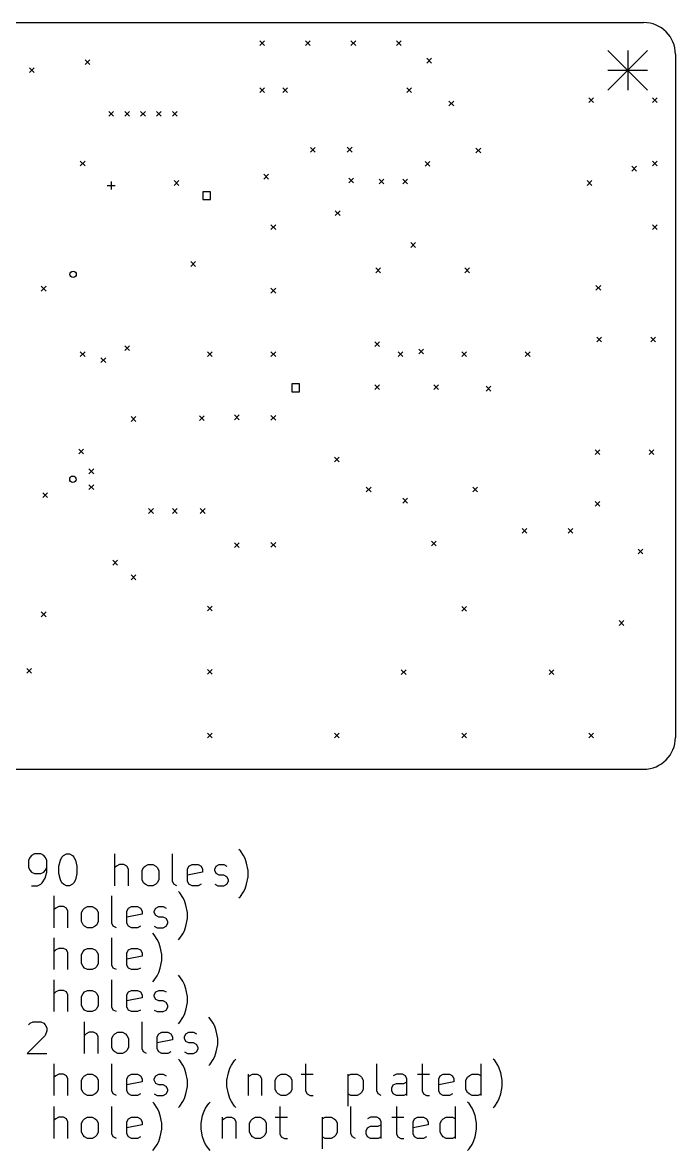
# Model space of a CAD drawing. Extents: x 108 to 189, y -150 to -79.
# Drawn here: x 147.9 to 189, y -150 to -79 of the extents above; entities that cross this region are included whole.
import ezdxf

# ---------------------------------------------------------------- set-up
doc = ezdxf.new("R2010")
doc.units = 0
doc.layers.add('BLACK', color=7, linetype='CONTINUOUS')

msp = doc.modelspace()

# ---------------------------------------------------------------- linework, layer by layer
at = {"layer": 'BLACK', "linetype": 'CONTINUOUS'}
for p, q in [((112, -79), (187, -79)), ((162.85, -80.15), (163.15, -80.45)), ((163.15, -80.15), (162.85, -80.45)), ((165.716667, -80.15), (166.016667, -80.45)), ((166.016667, -80.15), (165.716667, -80.45)), ((168.583333, -80.15), (168.883333, -80.45)), ((168.883333, -80.15), (168.583333, -80.45)), ((171.45, -80.15), (171.75, -80.45)), ((171.75, -80.15), (171.45, -80.45)), ((184.75, -80.75), (187.25, -83.25)), ((187.25, -80.75), (184.75, -83.25)), ((186, -80.75), (186, -83.25)), ((151.85, -81.35), (152.15, -81.65)), ((152.15, -81.35), (151.85, -81.65)), ((173.35, -81.25), (173.65, -81.55)), ((173.65, -81.25), (173.35, -81.55)), ((189, -81), (189, -124)), ((148.35, -81.85), (148.65, -82.15)), ((148.65, -81.85), (148.35, -82.15)), ((184.75, -82), (187.25, -82)), ((162.85, -83.1), (163.15, -83.4)), ((163.15, -83.1), (162.85, -83.4)), ((164.3, -83.1), (164.6, -83.4)), ((164.6, -83.1), (164.3, -83.4)), ((172.1, -83.1), (172.4, -83.4)), ((172.4, -83.1), (172.1, -83.4)), ((183.55, -83.728569), (183.85, -84.028569)), ((183.85, -83.728569), (183.55, -84.028569)), ((187.55, -83.728569), (187.85, -84.028569)), ((187.85, -83.728569), (187.55, -84.028569)), ((174.75, -83.95), (175.05, -84.25)), ((175.05, -83.95), (174.75, -84.25)), ((153.35, -84.6), (153.65, -84.9)), ((153.65, -84.6), (153.35, -84.9)), ((154.35, -84.6), (154.65, -84.9)), ((154.65, -84.6), (154.35, -84.9)), ((155.35, -84.6), (155.65, -84.9)), ((155.65, -84.6), (155.35, -84.9)), ((156.35, -84.6), (156.65, -84.9)), ((156.65, -84.6), (156.35, -84.9)), ((157.35, -84.6), (157.65, -84.9)), ((157.65, -84.6), (157.35, -84.9)), ((166.035375, -86.869361), (166.335375, -87.169361)), ((166.335375, -86.869361), (166.035375, -87.169361)), ((168.35, -86.85), (168.65, -87.15)), ((168.65, -86.85), (168.35, -87.15)), ((176.45, -86.9), (176.75, -87.2)), ((176.75, -86.9), (176.45, -87.2)), ((151.55, -87.728569), (151.85, -88.028569)), ((151.85, -87.728569), (151.55, -88.028569)), ((173.25, -87.75), (173.55, -88.05)), ((173.55, -87.75), (173.25, -88.05)), ((187.55, -87.728569), (187.85, -88.028569)), ((187.85, -87.728569), (187.55, -88.028569)), ((163.1, -88.55), (163.4, -88.85)), ((163.4, -88.55), (163.1, -88.85)), ((186.25, -88.05), (186.55, -88.35)), ((186.55, -88.05), (186.25, -88.35)), ((153.25, -89.25), (153.75, -89.25)), ((153.5, -89), (153.5, -89.5)), ((157.45, -88.95), (157.75, -89.25)), ((157.75, -88.95), (157.45, -89.25)), ((168.45, -88.8), (168.75, -89.1)), ((168.75, -88.8), (168.45, -89.1)), ((170.35, -88.85), (170.65, -89.15)), ((170.65, -88.85), (170.35, -89.15)), ((171.85, -88.85), (172.15, -89.15)), ((172.15, -88.85), (171.85, -89.15)), ((183.45, -88.95), (183.75, -89.25)), ((183.75, -88.95), (183.45, -89.25)), ((159.74749, -89.65251), (159.25251, -89.65251)), ((159.25251, -89.65251), (159.25251, -90.14749)), ((159.25251, -90.14749), (159.74749, -90.14749)), ((159.74749, -90.14749), (159.74749, -89.65251)), ((167.6, -90.85), (167.9, -91.15)), ((167.9, -90.85), (167.6, -91.15)), ((163.55, -91.728569), (163.85, -92.028569)), ((163.85, -91.728569), (163.55, -92.028569)), ((187.55, -91.728569), (187.85, -92.028569)), ((187.85, -91.728569), (187.55, -92.028569)), ((172.35, -92.85), (172.65, -93.15)), ((172.65, -92.85), (172.35, -93.15)), ((158.5, -94.05), (158.8, -94.35)), ((158.8, -94.05), (158.5, -94.35)), ((170.15, -94.45), (170.45, -94.75)), ((170.45, -94.45), (170.15, -94.75)), ((175.75, -94.45), (176.05, -94.75)), ((176.05, -94.45), (175.75, -94.75)), ((149.1, -95.6), (149.4, -95.9)), ((149.4, -95.6), (149.1, -95.9)), ((163.55, -95.728569), (163.85, -96.028569)), ((163.85, -95.728569), (163.55, -96.028569)), ((184, -95.55), (184.3, -95.85)), ((184.3, -95.55), (184, -95.85)), ((154.35, -99.35), (154.65, -99.65)), ((154.65, -99.35), (154.35, -99.65)), ((170.0875, -99.1), (170.3875, -99.4)), ((170.3875, -99.1), (170.0875, -99.4)), ((184.05, -98.8), (184.35, -99.1)), ((184.35, -98.8), (184.05, -99.1)), ((187.45, -98.8), (187.75, -99.1)), ((187.75, -98.8), (187.45, -99.1)), ((151.55, -99.728569), (151.85, -100.028569)), ((151.85, -99.728569), (151.55, -100.028569)), ((152.85, -100.1), (153.15, -100.4)), ((153.15, -100.1), (152.85, -100.4)), ((159.55, -99.728569), (159.85, -100.028569)), ((159.85, -99.728569), (159.55, -100.028569)), ((163.55, -99.728569), (163.85, -100.028569)), ((163.85, -99.728569), (163.55, -100.028569)), ((171.55, -99.728569), (171.85, -100.028569)), ((171.85, -99.728569), (171.55, -100.028569)), ((172.85, -99.55), (173.15, -99.85)), ((173.15, -99.55), (172.85, -99.85)), ((175.55, -99.728569), (175.85, -100.028569)), ((175.85, -99.728569), (175.55, -100.028569)), ((179.55, -99.728569), (179.85, -100.028569)), ((179.85, -99.728569), (179.55, -100.028569)), ((165.34749, -101.75251), (164.85251, -101.75251)), ((164.85251, -101.75251), (164.85251, -102.24749)), ((165.34749, -102.24749), (165.34749, -101.75251)), ((170.0875, -101.8), (170.3875, -102.1)), ((170.3875, -101.8), (170.0875, -102.1)), ((173.7875, -101.8), (174.0875, -102.1)), ((174.0875, -101.8), (173.7875, -102.1)), ((177.0875, -101.9), (177.3875, -102.2)), ((177.3875, -101.9), (177.0875, -102.2)), ((164.85251, -102.24749), (165.34749, -102.24749)), ((154.746067, -103.803807), (155.046067, -104.103807)), ((155.046067, -103.803807), (154.746067, -104.103807)), ((159.05, -103.75), (159.35, -104.05)), ((159.35, -103.75), (159.05, -104.05)), ((161.25, -103.7), (161.55, -104)), ((161.55, -103.7), (161.25, -104)), ((163.55, -103.728569), (163.85, -104.028569)), ((163.85, -103.728569), (163.55, -104.028569)), ((151.45, -105.85), (151.75, -106.15)), ((151.75, -105.85), (151.45, -106.15)), ((167.55, -106.35), (167.85, -106.65)), ((167.85, -106.35), (167.55, -106.65)), ((183.95, -105.9), (184.25, -106.2)), ((184.25, -105.9), (183.95, -106.2)), ((187.35, -105.9), (187.65, -106.2)), ((187.65, -105.9), (187.35, -106.2)), ((152.1, -107.1), (152.4, -107.4)), ((152.4, -107.1), (152.1, -107.4)), ((149.184892, -108.595943), (149.484892, -108.895943)), ((149.484892, -108.595943), (149.184892, -108.895943)), ((152.1, -108.1), (152.4, -108.4)), ((152.4, -108.1), (152.1, -108.4)), ((169.55, -108.25), (169.85, -108.55)), ((169.85, -108.25), (169.55, -108.55)), ((176.25, -108.25), (176.55, -108.55)), ((176.55, -108.25), (176.25, -108.55)), ((171.85, -108.95), (172.15, -109.25)), ((172.15, -108.95), (171.85, -109.25)), ((183.95, -109.15), (184.25, -109.45)), ((184.25, -109.15), (183.95, -109.45)), ((155.85, -109.6), (156.15, -109.9)), ((156.15, -109.6), (155.85, -109.9)), ((157.35, -109.6), (157.65, -109.9)), ((157.65, -109.6), (157.35, -109.9)), ((159.1, -109.6), (159.4, -109.9)), ((159.4, -109.6), (159.1, -109.9)), ((179.35, -110.85), (179.65, -111.15)), ((179.65, -110.85), (179.35, -111.15)), ((182.25, -110.85), (182.55, -111.15)), ((182.55, -110.85), (182.25, -111.15)), ((161.25, -111.75), (161.55, -112.05)), ((161.55, -111.75), (161.25, -112.05)), ((163.55, -111.728569), (163.85, -112.028569)), ((163.85, -111.728569), (163.55, -112.028569)), ((173.65, -111.65), (173.95, -111.95)), ((173.95, -111.65), (173.65, -111.95)), ((186.65, -112.15), (186.95, -112.45)), ((186.95, -112.15), (186.65, -112.45)), ((153.6, -112.85), (153.9, -113.15)), ((153.9, -112.85), (153.6, -113.15)), ((154.753766, -113.773013), (155.053766, -114.073013)), ((155.053766, -113.773013), (154.753766, -114.073013)), ((159.55, -115.728569), (159.85, -116.028569)), ((159.85, -115.728569), (159.55, -116.028569)), ((149.1, -116.1), (149.4, -116.4)), ((149.4, -116.1), (149.1, -116.4)), ((175.55, -115.75), (175.85, -116.05)), ((175.85, -115.75), (175.55, -116.05)), ((185.45, -116.65), (185.75, -116.95)), ((185.75, -116.65), (185.45, -116.95)), ((148.189864, -119.659064), (148.489864, -119.959064)), ((148.489864, -119.659064), (148.189864, -119.959064)), ((159.55, -119.728569), (159.85, -120.028569)), ((159.85, -119.728569), (159.55, -120.028569)), ((171.75, -119.75), (172.05, -120.05)), ((172.05, -119.75), (171.75, -120.05)), ((181.05, -119.75), (181.35, -120.05)), ((181.35, -119.75), (181.05, -120.05)), ((159.55, -123.728569), (159.85, -124.028569)), ((159.85, -123.728569), (159.55, -124.028569)), ((167.55, -123.728569), (167.85, -124.028569)), ((167.85, -123.728569), (167.55, -124.028569)), ((175.55, -123.728569), (175.85, -124.028569)), ((175.85, -123.728569), (175.55, -124.028569)), ((183.55, -123.728569), (183.85, -124.028569)), ((183.85, -123.728569), (183.55, -124.028569)), ((112, -126), (187, -126)), ((148.678009, -131.339838), (148.487533, -131.435076)), ((149.058962, -131.339838), (148.678009, -131.339838)), ((149.249438, -131.435076), (149.058962, -131.339838)), ((150.487533, -131.435076), (150.678009, -131.339838)), ((150.678009, -131.339838), (150.868486, -131.339838)), ((150.868486, -131.339838), (151.058962, -131.435076)), ((153.725629, -133.339838), (153.725629, -131.339838)), ((157.344677, -133.054123), (157.344677, -131.339838)), ((161.630392, -131.149361), (161.535154, -131.054123)), ((161.820868, -131.435076), (161.630392, -131.149361)), ((148.392295, -131.530314), (148.297057, -131.72079)), ((148.297057, -131.72079), (148.297057, -132.19698)), ((148.487533, -131.435076), (148.392295, -131.530314)), ((149.344676, -131.530314), (149.249438, -131.435076)), ((149.439914, -131.72079), (149.344676, -131.530314)), ((149.439914, -132.482695), (149.439914, -131.72079)), ((150.201819, -132.101742), (150.297057, -131.72079)), ((150.297057, -131.72079), (150.392295, -131.530314)), ((150.392295, -131.530314), (150.487533, -131.435076)), ((151.058962, -131.435076), (151.1542, -131.530314)), ((151.1542, -131.530314), (151.249438, -131.72079)), ((151.249438, -131.72079), (151.344676, -132.101742)), ((154.011343, -132.006504), (153.820867, -132.101742)), ((154.297058, -132.006504), (154.011343, -132.006504)), ((154.487534, -132.101742), (154.297058, -132.006504)), ((155.630391, -132.101742), (155.820867, -132.006504)), ((155.820867, -132.006504), (156.106582, -132.006504)), ((156.106582, -132.006504), (156.297058, -132.101742)), ((158.392296, -132.101742), (158.582772, -132.006504)), ((158.582772, -132.006504), (158.963725, -132.006504)), ((158.963725, -132.006504), (159.154201, -132.101742)), ((160.106582, -132.101742), (160.297058, -132.006504)), ((160.297058, -132.006504), (160.582772, -132.006504)), ((160.582772, -132.006504), (160.773249, -132.101742)), ((161.916106, -131.625552), (161.820868, -131.435076)), ((162.011344, -131.911266), (161.916106, -131.625552)), ((162.106582, -132.387457), (162.011344, -131.911266)), ((148.297057, -132.19698), (148.392295, -132.387457)), ((148.392295, -132.387457), (148.487533, -132.482695)), ((148.487533, -132.482695), (148.678009, -132.577933)), ((148.678009, -132.577933), (149.058962, -132.577933)), ((149.058962, -132.577933), (149.249438, -132.482695)), ((149.249438, -132.482695), (149.344676, -132.387457)), ((149.344676, -132.387457), (149.439914, -132.19698)), ((149.344676, -132.863647), (149.439914, -132.482695)), ((150.201819, -132.577933), (150.201819, -132.101742)), ((150.297057, -132.958885), (150.201819, -132.577933)), ((151.344676, -132.577933), (151.249438, -132.958885)), ((151.344676, -132.101742), (151.344676, -132.577933)), ((153.820867, -132.101742), (153.725629, -132.19698)), ((154.582772, -132.292219), (154.487534, -132.101742)), ((154.582772, -133.339838), (154.582772, -132.292219)), ((155.439915, -132.387457), (155.535153, -132.19698)), ((155.439915, -132.958885), (155.439915, -132.387457)), ((155.535153, -132.19698), (155.630391, -132.101742)), ((156.297058, -132.101742), (156.392296, -132.19698)), ((156.392296, -132.19698), (156.487534, -132.387457)), ((156.487534, -132.387457), (156.487534, -132.958885)), ((158.297058, -132.292219), (158.392296, -132.101742)), ((158.297058, -133.054123), (158.297058, -132.292219)), ((159.249439, -132.482695), (158.297058, -132.673171)), ((159.154201, -132.101742), (159.249439, -132.292219)), ((159.249439, -132.292219), (159.249439, -132.482695)), ((160.011344, -132.292219), (160.106582, -132.101742)), ((160.011344, -132.387457), (160.011344, -132.292219)), ((160.106582, -132.577933), (160.011344, -132.387457)), ((160.297058, -132.673171), (160.106582, -132.577933)), ((160.582772, -132.673171), (160.297058, -132.673171)), ((160.773249, -132.768409), (160.582772, -132.673171)), ((160.868487, -132.958885), (160.773249, -132.768409)), ((162.011344, -133.2446), (162.106582, -132.768409)), ((162.106582, -132.768409), (162.106582, -132.387457)), ((148.487533, -133.339838), (148.868485, -133.339838)), ((148.868485, -133.339838), (149.058962, -133.2446)), ((149.058962, -133.2446), (149.1542, -133.149361)), ((149.1542, -133.149361), (149.344676, -132.863647)), ((150.392295, -133.149361), (150.297057, -132.958885)), ((150.487533, -133.2446), (150.392295, -133.149361)), ((150.678009, -133.339838), (150.487533, -133.2446)), ((150.868486, -133.339838), (150.678009, -133.339838)), ((151.058962, -133.2446), (150.868486, -133.339838)), ((151.1542, -133.149361), (151.058962, -133.2446)), ((151.249438, -132.958885), (151.1542, -133.149361)), ((155.535153, -133.149361), (155.439915, -132.958885)), ((155.630391, -133.2446), (155.535153, -133.149361)), ((155.820867, -133.339838), (155.630391, -133.2446)), ((156.106582, -133.339838), (155.820867, -133.339838)), ((156.297058, -133.2446), (156.106582, -133.339838)), ((156.392296, -133.149361), (156.297058, -133.2446)), ((156.487534, -132.958885), (156.392296, -133.149361)), ((157.439915, -133.2446), (157.344677, -133.054123)), ((157.630391, -133.339838), (157.439915, -133.2446)), ((158.392296, -133.2446), (158.297058, -133.054123)), ((158.582772, -133.339838), (158.392296, -133.2446)), ((158.963725, -133.339838), (158.582772, -133.339838)), ((159.154201, -133.2446), (158.963725, -133.339838)), ((160.011344, -133.2446), (160.20182, -133.339838)), ((160.20182, -133.339838), (160.582772, -133.339838)), ((160.582772, -133.339838), (160.773249, -133.2446)), ((160.773249, -133.2446), (160.868487, -133.054123)), ((160.868487, -133.054123), (160.868487, -132.958885)), ((161.916106, -133.530314), (162.011344, -133.2446)), ((149.916105, -135.979838), (149.916105, -133.979838)), ((153.535153, -135.694123), (153.535153, -133.979838)), ((157.820868, -133.789361), (157.72563, -133.694123)), ((158.011344, -134.075076), (157.820868, -133.789361)), ((158.106582, -134.265552), (158.011344, -134.075076)), ((161.535154, -134.101742), (161.630392, -134.006504)), ((161.630392, -134.006504), (161.820868, -133.72079)), ((161.820868, -133.72079), (161.916106, -133.530314)), ((150.011343, -134.741742), (149.916105, -134.83698)), ((150.201819, -134.646504), (150.011343, -134.741742)), ((150.487534, -134.646504), (150.201819, -134.646504)), ((150.67801, -134.741742), (150.487534, -134.646504)), ((150.773248, -134.932219), (150.67801, -134.741742)), ((151.630391, -135.027457), (151.725629, -134.83698)), ((151.725629, -134.83698), (151.820867, -134.741742)), ((151.820867, -134.741742), (152.011343, -134.646504)), ((152.011343, -134.646504), (152.297058, -134.646504)), ((152.297058, -134.646504), (152.487534, -134.741742)), ((152.487534, -134.741742), (152.582772, -134.83698)), ((152.582772, -134.83698), (152.67801, -135.027457)), ((154.487534, -134.932219), (154.582772, -134.741742)), ((154.582772, -134.741742), (154.773248, -134.646504)), ((154.773248, -134.646504), (155.154201, -134.646504)), ((155.154201, -134.646504), (155.344677, -134.741742)), ((155.344677, -134.741742), (155.439915, -134.932219)), ((156.20182, -134.932219), (156.297058, -134.741742)), ((156.297058, -134.741742), (156.487534, -134.646504)), ((156.487534, -134.646504), (156.773248, -134.646504)), ((156.773248, -134.646504), (156.963725, -134.741742)), ((158.20182, -134.551266), (158.106582, -134.265552)), ((158.297058, -135.027457), (158.20182, -134.551266)), ((150.773248, -135.979838), (150.773248, -134.932219)), ((151.630391, -135.598885), (151.630391, -135.027457)), ((151.725629, -135.789361), (151.630391, -135.598885)), ((152.67801, -135.598885), (152.582772, -135.789361)), ((152.67801, -135.027457), (152.67801, -135.598885)), ((154.487534, -135.694123), (154.487534, -134.932219)), ((155.439915, -135.122695), (154.487534, -135.313171)), ((155.439915, -134.932219), (155.439915, -135.122695)), ((156.20182, -135.027457), (156.20182, -134.932219)), ((156.297058, -135.217933), (156.20182, -135.027457)), ((156.487534, -135.313171), (156.297058, -135.217933)), ((156.773248, -135.313171), (156.487534, -135.313171)), ((156.963725, -135.408409), (156.773248, -135.313171)), ((157.058963, -135.598885), (156.963725, -135.408409)), ((157.058963, -135.694123), (157.058963, -135.598885)), ((158.20182, -135.8846), (158.297058, -135.408409)), ((158.297058, -135.408409), (158.297058, -135.027457)), ((151.820867, -135.8846), (151.725629, -135.789361)), ((152.011343, -135.979838), (151.820867, -135.8846)), ((152.297058, -135.979838), (152.011343, -135.979838)), ((152.487534, -135.8846), (152.297058, -135.979838)), ((152.582772, -135.789361), (152.487534, -135.8846)), ((153.630391, -135.8846), (153.535153, -135.694123)), ((153.820867, -135.979838), (153.630391, -135.8846)), ((154.582772, -135.8846), (154.487534, -135.694123)), ((154.773248, -135.979838), (154.582772, -135.8846)), ((155.154201, -135.979838), (154.773248, -135.979838)), ((155.344677, -135.8846), (155.154201, -135.979838)), ((156.20182, -135.8846), (156.392296, -135.979838)), ((156.392296, -135.979838), (156.773248, -135.979838)), ((156.773248, -135.979838), (156.963725, -135.8846)), ((156.963725, -135.8846), (157.058963, -135.694123)), ((158.011344, -136.36079), (158.106582, -136.170314)), ((158.106582, -136.170314), (158.20182, -135.8846)), ((149.916105, -138.619838), (149.916105, -136.619838)), ((153.535153, -138.334123), (153.535153, -136.619838)), ((156.20182, -136.429361), (156.106582, -136.334123)), ((156.392296, -136.715076), (156.20182, -136.429361)), ((156.487534, -136.905552), (156.392296, -136.715076)), ((156.582772, -137.191266), (156.487534, -136.905552)), ((157.72563, -136.741742), (157.820868, -136.646504)), ((157.820868, -136.646504), (158.011344, -136.36079)), ((150.011343, -137.381742), (149.916105, -137.47698)), ((150.201819, -137.286504), (150.011343, -137.381742)), ((150.487534, -137.286504), (150.201819, -137.286504)), ((150.67801, -137.381742), (150.487534, -137.286504)), ((150.773248, -137.572219), (150.67801, -137.381742)), ((150.773248, -138.619838), (150.773248, -137.572219)), ((151.630391, -137.667457), (151.725629, -137.47698)), ((151.630391, -138.238885), (151.630391, -137.667457)), ((151.725629, -137.47698), (151.820867, -137.381742)), ((151.820867, -137.381742), (152.011343, -137.286504)), ((152.011343, -137.286504), (152.297058, -137.286504)), ((152.297058, -137.286504), (152.487534, -137.381742)), ((152.487534, -137.381742), (152.582772, -137.47698)), ((152.582772, -137.47698), (152.67801, -137.667457)), ((152.67801, -137.667457), (152.67801, -138.238885)), ((154.487534, -137.572219), (154.582772, -137.381742)), ((154.487534, -138.334123), (154.487534, -137.572219)), ((154.582772, -137.381742), (154.773248, -137.286504)), ((154.773248, -137.286504), (155.154201, -137.286504)), ((155.154201, -137.286504), (155.344677, -137.381742)), ((155.344677, -137.381742), (155.439915, -137.572219)), ((155.439915, -137.572219), (155.439915, -137.762695)), ((156.67801, -137.667457), (156.582772, -137.191266)), ((156.67801, -138.048409), (156.67801, -137.667457)), ((151.725629, -138.429361), (151.630391, -138.238885)), ((151.820867, -138.5246), (151.725629, -138.429361)), ((152.582772, -138.429361), (152.487534, -138.5246)), ((152.67801, -138.238885), (152.582772, -138.429361)), ((153.630391, -138.5246), (153.535153, -138.334123)), ((155.439915, -137.762695), (154.487534, -137.953171)), ((154.582772, -138.5246), (154.487534, -138.334123)), ((156.582772, -138.5246), (156.67801, -138.048409)), ((152.011343, -138.619838), (151.820867, -138.5246)), ((152.297058, -138.619838), (152.011343, -138.619838)), ((152.487534, -138.5246), (152.297058, -138.619838)), ((153.820867, -138.619838), (153.630391, -138.5246)), ((154.773248, -138.619838), (154.582772, -138.5246)), ((155.154201, -138.619838), (154.773248, -138.619838)), ((155.344677, -138.5246), (155.154201, -138.619838)), ((156.20182, -139.286504), (156.392296, -139.00079)), ((156.392296, -139.00079), (156.487534, -138.810314)), ((156.487534, -138.810314), (156.582772, -138.5246)), ((157.820868, -139.069361), (157.72563, -138.974123)), ((158.011344, -139.355076), (157.820868, -139.069361)), ((149.916105, -141.259838), (149.916105, -139.259838)), ((153.535153, -140.974123), (153.535153, -139.259838)), ((156.106582, -139.381742), (156.20182, -139.286504)), ((158.106582, -139.545552), (158.011344, -139.355076)), ((158.20182, -139.831266), (158.106582, -139.545552)), ((158.297058, -140.307457), (158.20182, -139.831266)), ((150.011343, -140.021742), (149.916105, -140.11698)), ((150.201819, -139.926504), (150.011343, -140.021742)), ((150.487534, -139.926504), (150.201819, -139.926504)), ((150.67801, -140.021742), (150.487534, -139.926504)), ((150.773248, -140.212219), (150.67801, -140.021742)), ((150.773248, -141.259838), (150.773248, -140.212219)), ((151.630391, -140.307457), (151.725629, -140.11698)), ((151.630391, -140.878885), (151.630391, -140.307457)), ((151.725629, -140.11698), (151.820867, -140.021742)), ((151.820867, -140.021742), (152.011343, -139.926504)), ((152.011343, -139.926504), (152.297058, -139.926504)), ((152.297058, -139.926504), (152.487534, -140.021742)), ((152.487534, -140.021742), (152.582772, -140.11698)), ((152.582772, -140.11698), (152.67801, -140.307457)), ((152.67801, -140.307457), (152.67801, -140.878885)), ((154.487534, -140.212219), (154.582772, -140.021742)), ((154.487534, -140.974123), (154.487534, -140.212219)), ((155.439915, -140.402695), (154.487534, -140.593171)), ((154.582772, -140.021742), (154.773248, -139.926504)), ((154.773248, -139.926504), (155.154201, -139.926504)), ((155.154201, -139.926504), (155.344677, -140.021742)), ((155.344677, -140.021742), (155.439915, -140.212219)), ((155.439915, -140.212219), (155.439915, -140.402695)), ((156.20182, -140.212219), (156.297058, -140.021742)), ((156.20182, -140.307457), (156.20182, -140.212219)), ((156.297058, -140.497933), (156.20182, -140.307457)), ((156.297058, -140.021742), (156.487534, -139.926504)), ((156.487534, -140.593171), (156.297058, -140.497933)), ((156.487534, -139.926504), (156.773248, -139.926504)), ((156.773248, -139.926504), (156.963725, -140.021742)), ((158.297058, -140.688409), (158.297058, -140.307457)), ((151.725629, -141.069361), (151.630391, -140.878885)), ((151.820867, -141.1646), (151.725629, -141.069361)), ((152.011343, -141.259838), (151.820867, -141.1646)), ((152.297058, -141.259838), (152.011343, -141.259838)), ((152.487534, -141.1646), (152.297058, -141.259838)), ((152.582772, -141.069361), (152.487534, -141.1646)), ((152.67801, -140.878885), (152.582772, -141.069361)), ((153.630391, -141.1646), (153.535153, -140.974123)), ((153.820867, -141.259838), (153.630391, -141.1646)), ((154.582772, -141.1646), (154.487534, -140.974123)), ((154.773248, -141.259838), (154.582772, -141.1646)), ((155.154201, -141.259838), (154.773248, -141.259838)), ((155.344677, -141.1646), (155.154201, -141.259838)), ((156.20182, -141.1646), (156.392296, -141.259838)), ((156.392296, -141.259838), (156.773248, -141.259838)), ((156.773248, -140.593171), (156.487534, -140.593171)), ((156.963725, -140.688409), (156.773248, -140.593171)), ((156.773248, -141.259838), (156.963725, -141.1646)), ((157.058963, -140.878885), (156.963725, -140.688409)), ((156.963725, -141.1646), (157.058963, -140.974123)), ((157.058963, -140.974123), (157.058963, -140.878885)), ((158.106582, -141.450314), (158.20182, -141.1646)), ((158.20182, -141.1646), (158.297058, -140.688409)), ((148.297057, -142.090314), (148.392295, -141.995076)), ((148.392295, -141.995076), (148.582771, -141.899838)), ((148.582771, -141.899838), (149.058962, -141.899838)), ((149.058962, -141.899838), (149.249438, -141.995076)), ((149.249438, -141.995076), (149.344676, -142.090314)), ((151.820867, -143.899838), (151.820867, -141.899838)), ((155.439915, -143.614123), (155.439915, -141.899838)), ((157.72563, -142.021742), (157.820868, -141.926504)), ((157.820868, -141.926504), (158.011344, -141.64079)), ((158.011344, -141.64079), (158.106582, -141.450314)), ((159.72563, -141.709361), (159.630392, -141.614123)), ((159.916106, -141.995076), (159.72563, -141.709361)), ((160.011344, -142.185552), (159.916106, -141.995076)), ((149.344676, -142.090314), (149.439914, -142.28079)), ((149.439914, -142.471266), (149.344676, -142.75698)), ((149.439914, -142.28079), (149.439914, -142.471266)), ((151.916105, -142.661742), (151.820867, -142.75698)), ((152.106581, -142.566504), (151.916105, -142.661742)), ((152.392296, -142.566504), (152.106581, -142.566504)), ((152.582772, -142.661742), (152.392296, -142.566504)), ((152.67801, -142.852219), (152.582772, -142.661742)), ((153.630391, -142.75698), (153.725629, -142.661742)), ((153.725629, -142.661742), (153.916105, -142.566504)), ((153.916105, -142.566504), (154.20182, -142.566504)), ((154.20182, -142.566504), (154.392296, -142.661742)), ((154.392296, -142.661742), (154.487534, -142.75698)), ((156.392296, -142.852219), (156.487534, -142.661742)), ((156.487534, -142.661742), (156.67801, -142.566504)), ((156.67801, -142.566504), (157.058963, -142.566504)), ((157.058963, -142.566504), (157.249439, -142.661742)), ((157.249439, -142.661742), (157.344677, -142.852219)), ((158.106582, -142.852219), (158.20182, -142.661742)), ((158.20182, -142.661742), (158.392296, -142.566504)), ((158.392296, -142.566504), (158.67801, -142.566504)), ((158.67801, -142.566504), (158.868487, -142.661742)), ((160.106582, -142.471266), (160.011344, -142.185552)), ((160.20182, -142.947457), (160.106582, -142.471266)), ((149.344676, -142.75698), (148.201819, -143.899838)), ((152.67801, -143.899838), (152.67801, -142.852219)), ((153.535153, -142.947457), (153.630391, -142.75698)), ((153.535153, -143.518885), (153.535153, -142.947457)), ((154.487534, -142.75698), (154.582772, -142.947457)), ((154.582772, -142.947457), (154.582772, -143.518885)), ((156.392296, -143.614123), (156.392296, -142.852219)), ((157.344677, -143.042695), (156.392296, -143.233171)), ((157.344677, -142.852219), (157.344677, -143.042695)), ((158.106582, -142.947457), (158.106582, -142.852219)), ((158.20182, -143.137933), (158.106582, -142.947457)), ((158.392296, -143.233171), (158.20182, -143.137933)), ((158.67801, -143.233171), (158.392296, -143.233171)), ((158.868487, -143.328409), (158.67801, -143.233171)), ((158.963725, -143.518885), (158.868487, -143.328409)), ((160.106582, -143.8046), (160.20182, -143.328409)), ((160.20182, -143.328409), (160.20182, -142.947457)), ((148.201819, -143.899838), (149.439914, -143.899838)), ((153.630391, -143.709361), (153.535153, -143.518885)), ((153.725629, -143.8046), (153.630391, -143.709361)), ((153.916105, -143.899838), (153.725629, -143.8046)), ((154.20182, -143.899838), (153.916105, -143.899838)), ((154.392296, -143.8046), (154.20182, -143.899838)), ((154.487534, -143.709361), (154.392296, -143.8046)), ((154.582772, -143.518885), (154.487534, -143.709361)), ((155.535153, -143.8046), (155.439915, -143.614123)), ((155.725629, -143.899838), (155.535153, -143.8046)), ((156.487534, -143.8046), (156.392296, -143.614123)), ((156.67801, -143.899838), (156.487534, -143.8046)), ((157.058963, -143.899838), (156.67801, -143.899838)), ((157.249439, -143.8046), (157.058963, -143.899838)), ((158.106582, -143.8046), (158.297058, -143.899838)), ((158.297058, -143.899838), (158.67801, -143.899838)), ((158.67801, -143.899838), (158.868487, -143.8046)), ((158.868487, -143.8046), (158.963725, -143.614123)), ((158.963725, -143.614123), (158.963725, -143.518885)), ((159.916106, -144.28079), (160.011344, -144.090314)), ((160.011344, -144.090314), (160.106582, -143.8046)), ((149.916105, -146.539838), (149.916105, -144.539838)), ((153.535153, -146.254123), (153.535153, -144.539838)), ((157.820868, -144.349361), (157.72563, -144.254123)), ((158.011344, -144.635076), (157.820868, -144.349361)), ((158.106582, -144.825552), (158.011344, -144.635076)), ((158.20182, -145.111266), (158.106582, -144.825552)), ((159.630392, -144.661742), (159.72563, -144.566504)), ((159.72563, -144.566504), (159.916106, -144.28079)), ((160.868487, -145.111266), (160.963725, -144.825552)), ((160.963725, -144.825552), (161.058963, -144.635076)), ((161.058963, -144.635076), (161.249439, -144.349361)), ((161.249439, -144.349361), (161.344678, -144.254123)), ((165.72563, -144.539838), (165.72563, -146.254123)), ((170.201821, -146.254123), (170.201821, -144.539838)), ((173.058964, -144.539838), (173.058964, -146.254123)), ((176.77325, -146.539838), (176.77325, -144.539838)), ((177.630393, -144.349361), (177.535155, -144.254123)), ((177.820869, -144.635076), (177.630393, -144.349361)), ((177.916107, -144.825552), (177.820869, -144.635076)), ((178.011345, -145.111266), (177.916107, -144.825552)), ((150.011343, -145.301742), (149.916105, -145.39698)), ((150.201819, -145.206504), (150.011343, -145.301742)), ((150.487534, -145.206504), (150.201819, -145.206504)), ((150.67801, -145.301742), (150.487534, -145.206504)), ((150.773248, -145.492219), (150.67801, -145.301742)), ((150.773248, -146.539838), (150.773248, -145.492219)), ((151.630391, -145.587457), (151.725629, -145.39698)), ((151.725629, -145.39698), (151.820867, -145.301742)), ((151.820867, -145.301742), (152.011343, -145.206504)), ((152.011343, -145.206504), (152.297058, -145.206504)), ((152.297058, -145.206504), (152.487534, -145.301742)), ((152.487534, -145.301742), (152.582772, -145.39698)), ((152.582772, -145.39698), (152.67801, -145.587457)), ((154.487534, -145.492219), (154.582772, -145.301742)), ((154.487534, -146.254123), (154.487534, -145.492219)), ((154.582772, -145.301742), (154.773248, -145.206504)), ((154.773248, -145.206504), (155.154201, -145.206504)), ((155.154201, -145.206504), (155.344677, -145.301742)), ((155.344677, -145.301742), (155.439915, -145.492219)), ((155.439915, -145.492219), (155.439915, -145.682695)), ((156.20182, -145.492219), (156.297058, -145.301742)), ((156.20182, -145.587457), (156.20182, -145.492219)), ((156.297058, -145.301742), (156.487534, -145.206504)), ((156.487534, -145.206504), (156.773248, -145.206504)), ((156.773248, -145.206504), (156.963725, -145.301742)), ((158.297058, -145.587457), (158.20182, -145.111266)), ((160.773249, -145.587457), (160.868487, -145.111266)), ((162.106582, -145.206504), (162.106582, -146.539838)), ((162.106582, -145.39698), (162.20182, -145.301742)), ((162.20182, -145.301742), (162.392296, -145.206504)), ((162.392296, -145.206504), (162.678011, -145.206504)), ((162.678011, -145.206504), (162.868487, -145.301742)), ((162.868487, -145.301742), (162.963725, -145.492219)), ((162.963725, -145.492219), (162.963725, -146.539838)), ((163.820868, -145.587457), (163.916106, -145.39698)), ((163.916106, -145.39698), (164.011344, -145.301742)), ((164.011344, -145.301742), (164.20182, -145.206504)), ((164.20182, -145.206504), (164.487535, -145.206504)), ((164.487535, -145.206504), (164.678011, -145.301742)), ((164.678011, -145.301742), (164.773249, -145.39698)), ((164.773249, -145.39698), (164.868487, -145.587457)), ((165.439916, -145.206504), (166.20182, -145.206504)), ((168.392297, -145.206504), (168.392297, -147.206504)), ((168.392297, -145.301742), (168.582773, -145.206504)), ((168.582773, -145.206504), (168.963726, -145.206504)), ((168.963726, -145.206504), (169.154202, -145.301742)), ((169.154202, -145.301742), (169.24944, -145.39698)), ((169.24944, -145.39698), (169.344678, -145.587457)), ((171.439916, -145.206504), (171.24944, -145.301742)), ((171.820869, -145.206504), (171.439916, -145.206504)), ((172.011345, -145.301742), (171.820869, -145.206504)), ((172.106583, -145.492219), (172.011345, -145.301742)), ((172.106583, -146.539838), (172.106583, -145.492219)), ((172.77325, -145.206504), (173.535154, -145.206504)), ((174.106583, -145.492219), (174.201821, -145.301742)), ((174.106583, -146.254123), (174.106583, -145.492219)), ((174.201821, -145.301742), (174.392297, -145.206504)), ((174.392297, -145.206504), (174.77325, -145.206504)), ((174.77325, -145.206504), (174.963726, -145.301742)), ((174.963726, -145.301742), (175.058964, -145.492219)), ((175.058964, -145.492219), (175.058964, -145.682695)), ((175.820869, -145.587457), (175.916107, -145.39698)), ((175.916107, -145.39698), (176.011345, -145.301742)), ((176.011345, -145.301742), (176.201821, -145.206504)), ((176.201821, -145.206504), (176.582774, -145.206504)), ((176.582774, -145.206504), (176.77325, -145.301742)), ((178.106583, -145.587457), (178.011345, -145.111266)), ((151.630391, -146.158885), (151.630391, -145.587457)), ((151.725629, -146.349361), (151.630391, -146.158885)), ((152.67801, -146.158885), (152.582772, -146.349361)), ((152.67801, -145.587457), (152.67801, -146.158885)), ((153.630391, -146.4446), (153.535153, -146.254123)), ((155.439915, -145.682695), (154.487534, -145.873171)), ((154.582772, -146.4446), (154.487534, -146.254123)), ((156.297058, -145.777933), (156.20182, -145.587457)), ((156.487534, -145.873171), (156.297058, -145.777933)), ((156.773248, -145.873171), (156.487534, -145.873171)), ((156.963725, -145.968409), (156.773248, -145.873171)), ((157.058963, -146.158885), (156.963725, -145.968409)), ((156.963725, -146.4446), (157.058963, -146.254123)), ((157.058963, -146.254123), (157.058963, -146.158885)), ((158.20182, -146.4446), (158.297058, -145.968409)), ((158.297058, -145.968409), (158.297058, -145.587457)), ((160.773249, -145.968409), (160.773249, -145.587457)), ((160.868487, -146.4446), (160.773249, -145.968409)), ((163.820868, -146.158885), (163.820868, -145.587457)), ((163.916106, -146.349361), (163.820868, -146.158885)), ((164.868487, -146.158885), (164.773249, -146.349361)), ((164.868487, -145.587457), (164.868487, -146.158885)), ((165.72563, -146.254123), (165.820868, -146.4446)), ((169.344678, -146.158885), (169.24944, -146.349361)), ((169.344678, -145.587457), (169.344678, -146.158885)), ((170.297059, -146.4446), (170.201821, -146.254123)), ((171.154202, -146.063647), (171.24944, -145.873171)), ((171.154202, -146.254123), (171.154202, -146.063647)), ((171.24944, -146.4446), (171.154202, -146.254123)), ((171.24944, -145.873171), (171.439916, -145.777933)), ((171.439916, -145.777933), (171.916107, -145.777933)), ((171.916107, -145.777933), (172.106583, -145.682695)), ((173.058964, -146.254123), (173.154202, -146.4446)), ((175.058964, -145.682695), (174.106583, -145.873171)), ((174.201821, -146.4446), (174.106583, -146.254123)), ((175.820869, -146.158885), (175.820869, -145.587457)), ((175.916107, -146.349361), (175.820869, -146.158885)), ((178.011345, -146.4446), (178.106583, -145.968409)), ((178.106583, -145.968409), (178.106583, -145.587457)), ((151.820867, -146.4446), (151.725629, -146.349361)), ((152.011343, -146.539838), (151.820867, -146.4446)), ((152.297058, -146.539838), (152.011343, -146.539838)), ((152.487534, -146.4446), (152.297058, -146.539838)), ((152.582772, -146.349361), (152.487534, -146.4446)), ((153.820867, -146.539838), (153.630391, -146.4446)), ((154.773248, -146.539838), (154.582772, -146.4446)), ((155.154201, -146.539838), (154.773248, -146.539838)), ((155.344677, -146.4446), (155.154201, -146.539838)), ((156.20182, -147.049361), (156.106582, -146.954123)), ((156.20182, -146.4446), (156.392296, -146.539838)), ((156.392296, -146.539838), (156.773248, -146.539838)), ((156.773248, -146.539838), (156.963725, -146.4446)), ((157.820868, -147.206504), (158.011344, -146.92079)), ((158.011344, -146.92079), (158.106582, -146.730314)), ((158.106582, -146.730314), (158.20182, -146.4446)), ((159.630391, -147.049361), (159.72563, -146.954123)), ((160.963725, -146.730314), (160.868487, -146.4446)), ((161.058963, -146.92079), (160.963725, -146.730314)), ((161.249439, -147.206504), (161.058963, -146.92079)), ((164.011344, -146.4446), (163.916106, -146.349361)), ((164.20182, -146.539838), (164.011344, -146.4446)), ((164.487535, -146.539838), (164.20182, -146.539838)), ((164.678011, -146.4446), (164.487535, -146.539838)), ((164.773249, -146.349361), (164.678011, -146.4446)), ((165.820868, -146.4446), (166.011344, -146.539838)), ((166.011344, -146.539838), (166.20182, -146.539838)), ((168.582773, -146.539838), (168.392297, -146.4446)), ((168.963726, -146.539838), (168.582773, -146.539838)), ((169.154202, -146.4446), (168.963726, -146.539838)), ((169.24944, -146.349361), (169.154202, -146.4446)), ((170.487535, -146.539838), (170.297059, -146.4446)), ((171.439916, -146.539838), (171.24944, -146.4446)), ((171.916107, -146.539838), (171.439916, -146.539838)), ((172.106583, -146.4446), (171.916107, -146.539838)), ((173.154202, -146.4446), (173.344678, -146.539838)), ((173.344678, -146.539838), (173.535154, -146.539838)), ((174.392297, -146.539838), (174.201821, -146.4446)), ((174.77325, -146.539838), (174.392297, -146.539838)), ((174.963726, -146.4446), (174.77325, -146.539838)), ((176.011345, -146.4446), (175.916107, -146.349361)), ((176.011345, -147.049361), (175.916107, -146.954123)), ((176.201821, -146.539838), (176.011345, -146.4446)), ((176.582774, -146.539838), (176.201821, -146.539838)), ((176.77325, -146.4446), (176.582774, -146.539838)), ((177.630393, -147.206504), (177.820869, -146.92079)), ((177.820869, -146.92079), (177.916107, -146.730314)), ((177.916107, -146.730314), (178.011345, -146.4446)), ((149.916105, -149.239838), (149.916105, -147.239838)), ((153.535153, -148.954123), (153.535153, -147.239838)), ((156.392296, -147.335076), (156.20182, -147.049361)), ((156.487534, -147.525552), (156.392296, -147.335076)), ((156.582772, -147.811266), (156.487534, -147.525552)), ((157.72563, -147.301742), (157.820868, -147.206504)), ((159.249439, -147.811266), (159.344677, -147.525552)), ((159.344677, -147.525552), (159.439915, -147.335076)), ((159.439915, -147.335076), (159.630391, -147.049361)), ((161.344678, -147.301742), (161.249439, -147.206504)), ((164.106582, -147.239838), (164.106582, -148.954123)), ((168.582773, -148.954123), (168.582773, -147.239838)), ((171.439916, -147.239838), (171.439916, -148.954123)), ((175.154202, -149.239838), (175.154202, -147.239838)), ((176.201821, -147.335076), (176.011345, -147.049361)), ((176.297059, -147.525552), (176.201821, -147.335076)), ((176.392297, -147.811266), (176.297059, -147.525552)), ((177.535155, -147.301742), (177.630393, -147.206504)), ((150.011343, -148.001742), (149.916105, -148.09698)), ((150.201819, -147.906504), (150.011343, -148.001742)), ((150.487534, -147.906504), (150.201819, -147.906504)), ((150.67801, -148.001742), (150.487534, -147.906504)), ((150.773248, -148.192219), (150.67801, -148.001742)), ((150.773248, -149.239838), (150.773248, -148.192219)), ((151.630391, -148.287457), (151.725629, -148.09698)), ((151.630391, -148.858885), (151.630391, -148.287457)), ((151.725629, -148.09698), (151.820867, -148.001742)), ((151.820867, -148.001742), (152.011343, -147.906504)), ((152.011343, -147.906504), (152.297058, -147.906504)), ((152.297058, -147.906504), (152.487534, -148.001742)), ((152.487534, -148.001742), (152.582772, -148.09698)), ((152.582772, -148.09698), (152.67801, -148.287457)), ((152.67801, -148.287457), (152.67801, -148.858885)), ((154.487534, -148.192219), (154.582772, -148.001742)), ((154.487534, -148.954123), (154.487534, -148.192219)), ((155.439915, -148.382695), (154.487534, -148.573171)), ((154.582772, -148.001742), (154.773248, -147.906504)), ((154.773248, -147.906504), (155.154201, -147.906504)), ((155.154201, -147.906504), (155.344677, -148.001742)), ((155.344677, -148.001742), (155.439915, -148.192219)), ((155.439915, -148.192219), (155.439915, -148.382695)), ((156.67801, -148.287457), (156.582772, -147.811266)), ((156.67801, -148.668409), (156.67801, -148.287457)), ((159.154201, -148.287457), (159.249439, -147.811266)), ((159.154201, -148.668409), (159.154201, -148.287457)), ((160.487534, -147.906504), (160.487534, -149.239838)), ((160.487534, -148.09698), (160.582772, -148.001742)), ((160.582772, -148.001742), (160.773248, -147.906504)), ((160.773248, -147.906504), (161.058963, -147.906504)), ((161.058963, -147.906504), (161.249439, -148.001742)), ((161.249439, -148.001742), (161.344677, -148.192219)), ((161.344677, -148.192219), (161.344677, -149.239838)), ((162.20182, -148.287457), (162.297058, -148.09698)), ((162.20182, -148.858885), (162.20182, -148.287457)), ((162.297058, -148.09698), (162.392296, -148.001742)), ((162.392296, -148.001742), (162.582772, -147.906504)), ((162.582772, -147.906504), (162.868487, -147.906504)), ((162.868487, -147.906504), (163.058963, -148.001742)), ((163.058963, -148.001742), (163.154201, -148.09698)), ((163.154201, -148.09698), (163.249439, -148.287457)), ((163.249439, -148.287457), (163.249439, -148.858885)), ((163.820868, -147.906504), (164.582772, -147.906504)), ((166.773249, -147.906504), (166.773249, -149.906504)), ((166.773249, -148.001742), (166.963725, -147.906504)), ((166.963725, -147.906504), (167.344678, -147.906504)), ((167.344678, -147.906504), (167.535154, -148.001742)), ((167.535154, -148.001742), (167.630392, -148.09698)), ((167.630392, -148.09698), (167.72563, -148.287457)), ((167.72563, -148.287457), (167.72563, -148.858885)), ((169.820868, -147.906504), (169.630392, -148.001742)), ((170.201821, -147.906504), (169.820868, -147.906504)), ((170.392297, -148.001742), (170.201821, -147.906504)), ((170.297059, -148.477933), (170.487535, -148.382695)), ((170.487535, -148.192219), (170.392297, -148.001742)), ((170.487535, -149.239838), (170.487535, -148.192219)), ((171.154202, -147.906504), (171.916106, -147.906504)), ((172.487535, -148.192219), (172.582773, -148.001742)), ((172.487535, -148.954123), (172.487535, -148.192219)), ((173.439916, -148.382695), (172.487535, -148.573171)), ((172.582773, -148.001742), (172.773249, -147.906504)), ((172.773249, -147.906504), (173.154202, -147.906504)), ((173.154202, -147.906504), (173.344678, -148.001742)), ((173.344678, -148.001742), (173.439916, -148.192219)), ((173.439916, -148.192219), (173.439916, -148.382695)), ((174.201821, -148.287457), (174.297059, -148.09698)), ((174.201821, -148.858885), (174.201821, -148.287457)), ((174.297059, -148.09698), (174.392297, -148.001742)), ((174.392297, -148.001742), (174.582773, -147.906504)), ((174.582773, -147.906504), (174.963726, -147.906504)), ((174.963726, -147.906504), (175.154202, -148.001742)), ((176.487535, -148.287457), (176.392297, -147.811266)), ((176.487535, -148.668409), (176.487535, -148.287457)), ((151.725629, -149.049361), (151.630391, -148.858885)), ((151.820867, -149.1446), (151.725629, -149.049361)), ((152.582772, -149.049361), (152.487534, -149.1446)), ((152.67801, -148.858885), (152.582772, -149.049361)), ((153.630391, -149.1446), (153.535153, -148.954123)), ((154.582772, -149.1446), (154.487534, -148.954123)), ((156.582772, -149.1446), (156.67801, -148.668409)), ((159.249439, -149.1446), (159.154201, -148.668409)), ((162.297058, -149.049361), (162.20182, -148.858885)), ((162.392296, -149.1446), (162.297058, -149.049361)), ((163.154201, -149.049361), (163.058963, -149.1446)), ((163.249439, -148.858885), (163.154201, -149.049361)), ((164.106582, -148.954123), (164.20182, -149.1446)), ((167.630392, -149.049361), (167.535154, -149.1446)), ((167.72563, -148.858885), (167.630392, -149.049361)), ((168.678011, -149.1446), (168.582773, -148.954123)), ((169.535154, -148.763647), (169.630392, -148.573171)), ((169.535154, -148.954123), (169.535154, -148.763647)), ((169.630392, -149.1446), (169.535154, -148.954123)), ((169.630392, -148.573171), (169.820868, -148.477933)), ((169.820868, -148.477933), (170.297059, -148.477933)), ((171.439916, -148.954123), (171.535154, -149.1446)), ((172.582773, -149.1446), (172.487535, -148.954123)), ((174.297059, -149.049361), (174.201821, -148.858885)), ((174.392297, -149.1446), (174.297059, -149.049361)), ((176.392297, -149.1446), (176.487535, -148.668409)), ((152.011343, -149.239838), (151.820867, -149.1446)), ((152.297058, -149.239838), (152.011343, -149.239838)), ((152.487534, -149.1446), (152.297058, -149.239838)), ((153.820867, -149.239838), (153.630391, -149.1446)), ((154.773248, -149.239838), (154.582772, -149.1446)), ((155.154201, -149.239838), (154.773248, -149.239838)), ((155.344677, -149.1446), (155.154201, -149.239838)), ((156.20182, -149.906504), (156.392296, -149.62079)), ((156.392296, -149.62079), (156.487534, -149.430314)), ((156.487534, -149.430314), (156.582772, -149.1446)), ((159.344677, -149.430314), (159.249439, -149.1446)), ((159.439915, -149.62079), (159.344677, -149.430314)), ((159.630391, -149.906504), (159.439915, -149.62079)), ((162.582772, -149.239838), (162.392296, -149.1446)), ((162.868487, -149.239838), (162.582772, -149.239838)), ((163.058963, -149.1446), (162.868487, -149.239838)), ((164.20182, -149.1446), (164.392296, -149.239838)), ((164.392296, -149.239838), (164.582772, -149.239838)), ((166.963725, -149.239838), (166.773249, -149.1446)), ((167.344678, -149.239838), (166.963725, -149.239838)), ((167.535154, -149.1446), (167.344678, -149.239838)), ((168.868487, -149.239838), (168.678011, -149.1446)), ((169.820868, -149.239838), (169.630392, -149.1446)), ((170.297059, -149.239838), (169.820868, -149.239838)), ((170.487535, -149.1446), (170.297059, -149.239838)), ((171.535154, -149.1446), (171.72563, -149.239838)), ((171.72563, -149.239838), (171.916106, -149.239838)), ((172.773249, -149.239838), (172.582773, -149.1446)), ((173.154202, -149.239838), (172.773249, -149.239838)), ((173.344678, -149.1446), (173.154202, -149.239838)), ((174.582773, -149.239838), (174.392297, -149.1446)), ((174.963726, -149.239838), (174.582773, -149.239838)), ((175.154202, -149.1446), (174.963726, -149.239838)), ((176.011345, -149.906504), (176.201821, -149.62079)), ((176.201821, -149.62079), (176.297059, -149.430314)), ((176.297059, -149.430314), (176.392297, -149.1446)), ((156.106582, -150.001742), (156.20182, -149.906504)), ((159.72563, -150.001742), (159.630391, -149.906504)), ((175.916107, -150.001742), (176.011345, -149.906504))]:
    msp.add_line(p, q, dxfattribs=at)
at = {"layer": 'BLACK'}
for centre in [(151.1, -94.85), (151.085871, -107.75)]:
    msp.add_circle(centre, 0.2, dxfattribs=at)
for centre, start, end in [((187, -81), 0, 90), ((187, -124), -90, 0)]:
    msp.add_arc(centre, 2, start, end, dxfattribs=at)

doc.saveas('drawing.dxf')
